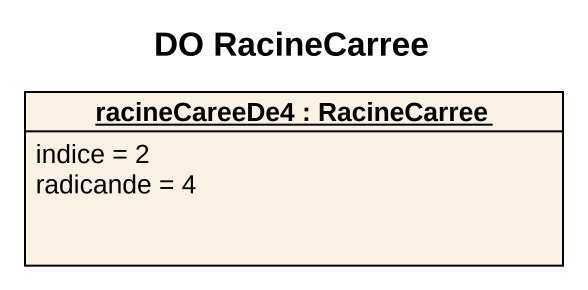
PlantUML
@startuml
title DO RacineCarree
hide circle
hide empty members
object "racineCareeDe4 : RacineCarree" as racineCareeDe4 {
  indice = 2
  radicande = 4
}
@enduml
